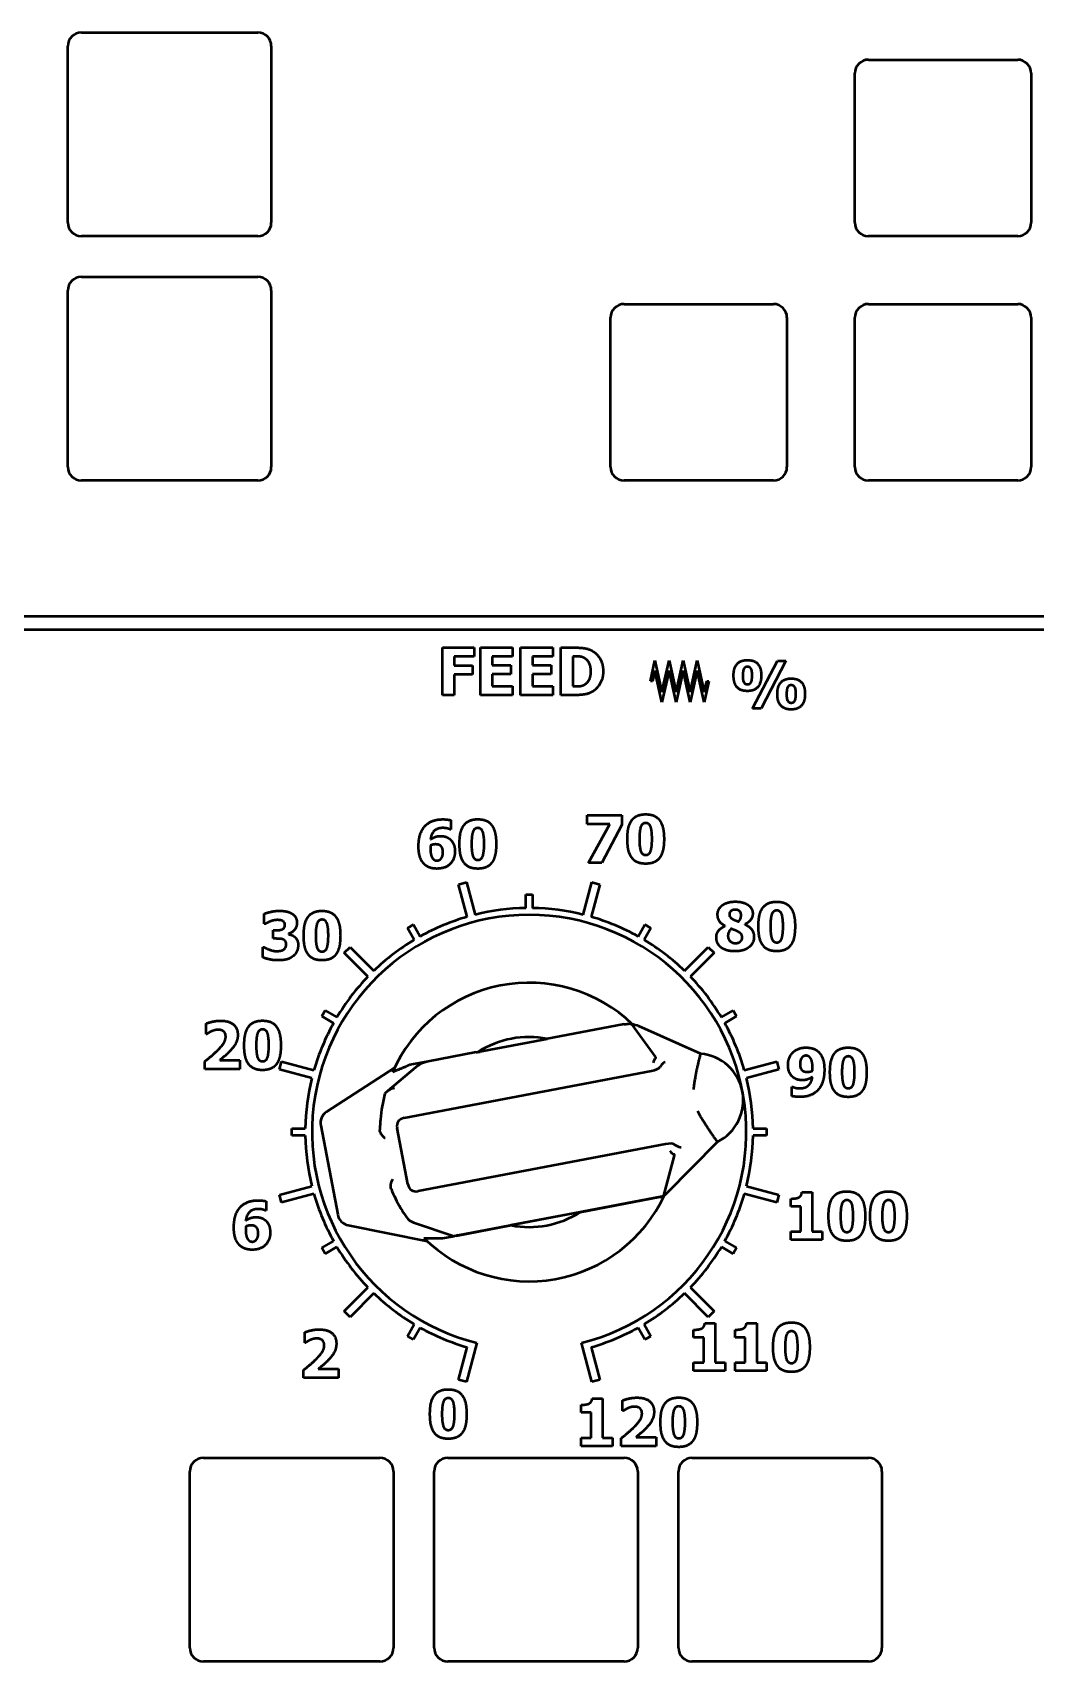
# Model space of a CAD drawing. Header units: millimetres. Extents: x 4735 to 8066, y 756 to 2595.
# Drawn here: x 5283.2 to 5357.1, y 1565.1 to 1685.1 of the extents above; entities that cross this region are included whole.
import ezdxf

# ---------------------------------------------------------------- set-up
doc = ezdxf.new("R2010")
doc.units = ezdxf.units.MM
doc.header["$LTSCALE"] = 1.8
doc.layers.add('외형선(ISO)', color=7, linetype='Continuous', lineweight=50)

msp = doc.modelspace()

# ---------------------------------------------------------------- linework, layer by layer
at = {"layer": '외형선(ISO)'}
for p, q in [((5286.825, 1685.087), (5299.825, 1685.087)), ((5285.825, 1671.087), (5285.825, 1684.087)), ((5300.825, 1684.087), (5300.825, 1671.087)), ((5344.825, 1683.087), (5355.825, 1683.087)), ((5343.825, 1671.087), (5343.825, 1682.087)), ((5356.825, 1682.087), (5356.825, 1671.087)), ((5299.825, 1670.087), (5286.825, 1670.087)), ((5355.825, 1670.087), (5344.825, 1670.087)), ((5286.825, 1667.087), (5299.825, 1667.087)), ((5285.825, 1653.087), (5285.825, 1666.087)), ((5300.825, 1666.087), (5300.825, 1653.087)), ((5326.825, 1665.087), (5337.825, 1665.087)), ((5344.825, 1665.087), (5355.825, 1665.087)), ((5325.825, 1653.087), (5325.825, 1664.087)), ((5338.825, 1664.087), (5338.825, 1653.087)), ((5343.825, 1653.087), (5343.825, 1664.087)), ((5356.825, 1664.087), (5356.825, 1653.087)), ((5299.825, 1652.087), (5286.825, 1652.087)), ((5337.825, 1652.087), (5326.825, 1652.087)), ((5355.825, 1652.087), (5344.825, 1652.087)), ((5037.825, 1642.087), (5421.825, 1642.087)), ((5421.825, 1641.087), (5037.825, 1641.087)), ((5313.436, 1636.277), (5313.436, 1639.777)), ((5313.436, 1639.777), (5315.779, 1639.777)), ((5315.779, 1639.777), (5315.779, 1639.11)), ((5316.233, 1636.277), (5316.233, 1639.777)), ((5316.233, 1639.777), (5318.598, 1639.777)), ((5318.598, 1639.777), (5318.598, 1639.11)), ((5319.194, 1636.277), (5319.194, 1639.777)), ((5319.194, 1639.777), (5321.559, 1639.777)), ((5321.559, 1639.777), (5321.559, 1639.11)), ((5322.155, 1636.277), (5322.155, 1639.777)), ((5322.155, 1639.777), (5323.238, 1639.777)), ((5315.779, 1639.11), (5314.31, 1639.11)), ((5314.31, 1639.11), (5314.31, 1638.45)), ((5314.31, 1638.45), (5315.662, 1638.45)), ((5315.662, 1638.45), (5315.662, 1637.783)), ((5318.598, 1639.11), (5317.106, 1639.11)), ((5317.106, 1639.11), (5317.106, 1638.495)), ((5317.106, 1638.495), (5318.482, 1638.495)), ((5318.482, 1638.495), (5318.482, 1637.828)), ((5321.559, 1639.11), (5320.067, 1639.11)), ((5320.067, 1639.11), (5320.067, 1638.495)), ((5320.067, 1638.495), (5321.443, 1638.495)), ((5321.443, 1638.495), (5321.443, 1637.828)), ((5323.051, 1639.125), (5323.034, 1639.125)), ((5323.034, 1639.125), (5323.034, 1636.932)), ((5328.76, 1637.307), (5329.095, 1638.816)), ((5329.095, 1638.098), (5328.919, 1637.307)), ((5329.095, 1638.816), (5329.614, 1636.483)), ((5329.614, 1635.766), (5329.095, 1638.098)), ((5329.614, 1636.483), (5330.132, 1638.815)), ((5330.132, 1638.098), (5329.614, 1635.766)), ((5330.132, 1638.815), (5330.65, 1636.483)), ((5330.651, 1635.766), (5330.132, 1638.098)), ((5330.65, 1636.483), (5331.169, 1638.815)), ((5331.169, 1638.098), (5330.651, 1635.766)), ((5331.169, 1638.815), (5331.687, 1636.483)), ((5331.687, 1635.766), (5331.169, 1638.098)), ((5331.687, 1636.483), (5332.206, 1638.815)), ((5332.206, 1638.098), (5331.687, 1635.766)), ((5332.206, 1638.815), (5332.724, 1636.483)), ((5332.724, 1635.766), (5332.206, 1638.098)), ((5336.294, 1635.291), (5338.126, 1638.791)), ((5338.747, 1638.791), (5336.915, 1635.291)), ((5338.126, 1638.791), (5338.747, 1638.791)), ((5315.662, 1637.783), (5314.31, 1637.783)), ((5314.31, 1637.783), (5314.31, 1636.277)), ((5318.482, 1637.828), (5317.106, 1637.828)), ((5317.106, 1637.828), (5317.106, 1636.944)), ((5317.106, 1636.944), (5318.598, 1636.944)), ((5318.598, 1636.944), (5318.598, 1636.277)), ((5321.443, 1637.828), (5320.067, 1637.828)), ((5320.067, 1637.828), (5320.067, 1636.944)), ((5320.067, 1636.944), (5321.559, 1636.944)), ((5321.559, 1636.944), (5321.559, 1636.277)), ((5323.034, 1636.932), (5323.051, 1636.932)), ((5328.919, 1637.307), (5328.76, 1637.307)), ((5333.067, 1637.307), (5332.724, 1635.766)), ((5332.724, 1636.483), (5332.907, 1637.307)), ((5332.907, 1637.307), (5333.067, 1637.307)), ((5314.31, 1636.277), (5313.436, 1636.277)), ((5318.598, 1636.277), (5316.233, 1636.277)), ((5321.559, 1636.277), (5319.194, 1636.277)), ((5323.25, 1636.277), (5322.155, 1636.277)), ((5336.915, 1635.291), (5336.294, 1635.291)), ((5324.091, 1626.766), (5324.091, 1627.427)), ((5324.091, 1627.427), (5326.666, 1627.427)), ((5326.666, 1627.427), (5326.666, 1626.732)), ((5314.058, 1626.382), (5313.995, 1626.382)), ((5314.058, 1627.068), (5314.058, 1626.382)), ((5325.759, 1626.766), (5324.091, 1626.766)), ((5324.196, 1623.927), (5325.759, 1626.766)), ((5326.666, 1626.732), (5325.172, 1623.927)), ((5325.172, 1623.927), (5324.196, 1623.927)), ((5314.624, 1622.331), (5315.207, 1622.487)), ((5315.207, 1622.487), (5315.847, 1620.1)), ((5323.804, 1620.1), (5324.443, 1622.487)), ((5324.443, 1622.487), (5325.026, 1622.331)), ((5315.265, 1619.944), (5314.624, 1622.331)), ((5319.575, 1620.585), (5319.575, 1621.587)), ((5319.575, 1621.587), (5320.075, 1621.587)), ((5320.075, 1621.587), (5320.075, 1620.585)), ((5325.026, 1622.331), (5324.387, 1619.944)), ((5300.305, 1619.415), (5300.305, 1620.164)), ((5300.379, 1619.415), (5300.305, 1619.415)), ((5300.969, 1618.334), (5300.969, 1618.95)), ((5300.969, 1618.95), (5301.108, 1618.95)), ((5310.859, 1619.117), (5311.292, 1619.367)), ((5311.36, 1618.25), (5310.859, 1619.117)), ((5311.292, 1619.367), (5311.793, 1618.5)), ((5327.858, 1618.5), (5328.359, 1619.367)), ((5328.792, 1619.117), (5328.291, 1618.25)), ((5328.359, 1619.367), (5328.792, 1619.117)), ((5334.266, 1619.263), (5334.266, 1619.277)), ((5335.713, 1619.39), (5335.713, 1619.379)), ((5300.203, 1616.959), (5300.203, 1617.719)), ((5300.203, 1617.719), (5300.288, 1617.719)), ((5301.119, 1618.334), (5300.969, 1618.334)), ((5302.081, 1618.695), (5302.081, 1618.661)), ((5306.199, 1617.287), (5306.625, 1617.713)), ((5306.625, 1617.713), (5308.372, 1615.965)), ((5331.278, 1615.965), (5333.025, 1617.713)), ((5333.025, 1617.713), (5333.451, 1617.287)), ((5307.946, 1615.538), (5306.199, 1617.287)), ((5333.451, 1617.287), (5331.704, 1615.538)), ((5304.545, 1612.62), (5304.795, 1613.053)), ((5304.795, 1613.053), (5305.662, 1612.552)), ((5333.988, 1612.552), (5334.856, 1613.053)), ((5334.856, 1613.053), (5335.106, 1612.62)), ((5296.017, 1611.31), (5296.017, 1612.073)), ((5305.412, 1612.119), (5304.545, 1612.62)), ((5326.715, 1612.014), (5321.163, 1610.958)), ((5329.149, 1609.615), (5327.388, 1612.027)), ((5332.47, 1609.852), (5327.899, 1611.878)), ((5335.106, 1612.62), (5334.238, 1612.119)), ((5296.085, 1611.31), (5296.017, 1611.31)), ((5316.058, 1609.987), (5321.163, 1610.958)), ((5295.932, 1608.724), (5295.932, 1609.294)), ((5297.021, 1609.385), (5298.505, 1609.385)), ((5298.505, 1609.385), (5298.505, 1608.724)), ((5301.425, 1608.705), (5301.581, 1609.287)), ((5301.581, 1609.287), (5303.968, 1608.647)), ((5312.374, 1609.286), (5311.021, 1609.028)), ((5315.918, 1609.96), (5312.374, 1609.286)), ((5335.682, 1608.649), (5338.07, 1609.287)), ((5338.07, 1609.287), (5338.225, 1608.705)), ((5298.505, 1608.724), (5295.932, 1608.724)), ((5303.812, 1608.065), (5301.425, 1608.705)), ((5309.893, 1608.814), (5304.896, 1605.572)), ((5311.456, 1608.847), (5309.415, 1607.119)), ((5310.621, 1605.135), (5328.839, 1608.601)), ((5338.225, 1608.705), (5335.838, 1608.066)), ((5309.415, 1607.119), (5309.201, 1606.937)), ((5339.189, 1606.732), (5339.189, 1607.418)), ((5339.189, 1607.418), (5339.257, 1607.418)), ((5304.465, 1604.564), (5305.714, 1598.003)), ((5302.325, 1603.837), (5302.325, 1604.337)), ((5302.325, 1604.337), (5303.327, 1604.337)), ((5303.327, 1603.837), (5302.325, 1603.837)), ((5310.887, 1600.238), (5310.098, 1604.384)), ((5329.977, 1599.582), (5333.704, 1603.368)), ((5336.323, 1604.337), (5337.325, 1604.337)), ((5337.325, 1603.837), (5336.323, 1603.837)), ((5337.325, 1604.337), (5337.325, 1603.837)), ((5329.867, 1603.198), (5311.649, 1599.732)), ((5329.759, 1599.415), (5330.527, 1602.369)), ((5301.425, 1599.468), (5303.812, 1600.109)), ((5335.838, 1600.109), (5338.226, 1599.468)), ((5339.924, 1599.653), (5340.69, 1599.653)), ((5340.69, 1599.653), (5340.69, 1596.754)), ((5300.446, 1598.993), (5300.446, 1598.307)), ((5301.581, 1598.886), (5301.425, 1599.468)), ((5303.968, 1599.527), (5301.581, 1598.886)), ((5314.568, 1596.489), (5329.635, 1599.355)), ((5323.592, 1598.187), (5329.451, 1599.302)), ((5338.069, 1598.886), (5335.682, 1599.527)), ((5338.226, 1599.468), (5338.069, 1598.886)), ((5339.099, 1598.606), (5339.099, 1599.176)), ((5339.836, 1598.606), (5339.099, 1598.606)), ((5339.836, 1596.754), (5339.836, 1598.606)), ((5300.446, 1598.307), (5300.384, 1598.307)), ((5306.485, 1597.223), (5312.322, 1596.043)), ((5311.294, 1597.431), (5314.287, 1596.417)), ((5314.445, 1596.447), (5318.488, 1597.216)), ((5323.592, 1598.187), (5318.488, 1597.216)), ((5304.545, 1595.553), (5305.412, 1596.054)), ((5313.45, 1596.257), (5314.287, 1596.417)), ((5314.445, 1596.447), (5314.287, 1596.417)), ((5334.238, 1596.054), (5335.106, 1595.553)), ((5339.099, 1596.144), (5339.099, 1596.754)), ((5339.099, 1596.754), (5339.836, 1596.754)), ((5341.411, 1596.144), (5339.099, 1596.144)), ((5340.69, 1596.754), (5341.411, 1596.754)), ((5341.411, 1596.754), (5341.411, 1596.144)), ((5304.795, 1595.12), (5304.545, 1595.553)), ((5305.662, 1595.621), (5304.795, 1595.12)), ((5334.856, 1595.12), (5333.988, 1595.621)), ((5335.106, 1595.553), (5334.856, 1595.12)), ((5306.199, 1590.887), (5307.946, 1592.635)), ((5331.704, 1592.635), (5333.451, 1590.887)), ((5308.372, 1592.209), (5306.625, 1590.461)), ((5333.025, 1590.461), (5331.278, 1592.209)), ((5306.625, 1590.461), (5306.199, 1590.887)), ((5333.451, 1590.887), (5333.025, 1590.461)), ((5303.282, 1588.566), (5303.282, 1589.329)), ((5310.859, 1589.056), (5311.36, 1589.924)), ((5311.292, 1588.806), (5310.859, 1589.056)), ((5311.793, 1589.674), (5311.292, 1588.806)), ((5328.358, 1588.808), (5327.858, 1589.674)), ((5328.291, 1589.924), (5328.791, 1589.058)), ((5331.948, 1588.95), (5331.948, 1589.52)), ((5332.686, 1588.95), (5331.948, 1588.95)), ((5332.686, 1587.098), (5332.686, 1588.95)), ((5332.774, 1589.997), (5333.539, 1589.997)), ((5333.539, 1589.997), (5333.539, 1587.098)), ((5335.014, 1588.95), (5335.014, 1589.52)), ((5335.752, 1588.95), (5335.014, 1588.95)), ((5335.752, 1587.098), (5335.752, 1588.95)), ((5335.84, 1589.997), (5336.605, 1589.997)), ((5336.605, 1589.997), (5336.605, 1587.098)), ((5303.35, 1588.566), (5303.282, 1588.566)), ((5314.624, 1585.842), (5315.263, 1588.23)), ((5315.975, 1588.557), (5315.207, 1585.686)), ((5324.443, 1585.686), (5323.675, 1588.557)), ((5324.387, 1588.23), (5325.026, 1585.842)), ((5303.197, 1585.979), (5303.197, 1586.549)), ((5304.286, 1586.64), (5305.77, 1586.64)), ((5305.77, 1586.64), (5305.77, 1585.979)), ((5331.948, 1586.488), (5331.948, 1587.098)), ((5331.948, 1587.098), (5332.686, 1587.098)), ((5334.26, 1586.488), (5331.948, 1586.488)), ((5333.539, 1587.098), (5334.26, 1587.098)), ((5334.26, 1587.098), (5334.26, 1586.488)), ((5335.014, 1586.488), (5335.014, 1587.098)), ((5335.014, 1587.098), (5335.752, 1587.098)), ((5337.326, 1586.488), (5335.014, 1586.488)), ((5336.605, 1587.098), (5337.326, 1587.098)), ((5337.326, 1587.098), (5337.326, 1586.488)), ((5305.77, 1585.979), (5303.197, 1585.979)), ((5315.207, 1585.686), (5314.624, 1585.842)), ((5325.026, 1585.842), (5324.443, 1585.686)), ((5324.474, 1584.464), (5325.24, 1584.464)), ((5325.24, 1584.464), (5325.24, 1581.565)), ((5326.695, 1583.542), (5326.695, 1584.305)), ((5323.649, 1583.417), (5323.649, 1583.987)), ((5324.386, 1583.417), (5323.649, 1583.417)), ((5324.386, 1581.565), (5324.386, 1583.417)), ((5326.763, 1583.542), (5326.695, 1583.542)), ((5327.699, 1581.616), (5329.183, 1581.616)), ((5329.183, 1581.616), (5329.183, 1580.955)), ((5323.649, 1580.955), (5323.649, 1581.565)), ((5323.649, 1581.565), (5324.386, 1581.565)), ((5325.961, 1580.955), (5323.649, 1580.955)), ((5325.24, 1581.565), (5325.961, 1581.565)), ((5325.961, 1581.565), (5325.961, 1580.955)), ((5326.61, 1580.955), (5326.61, 1581.525)), ((5329.183, 1580.955), (5326.61, 1580.955)), ((5295.825, 1580.087), (5308.825, 1580.087)), ((5313.825, 1580.087), (5326.825, 1580.087)), ((5331.825, 1580.087), (5344.825, 1580.087)), ((5294.825, 1566.087), (5294.825, 1579.087)), ((5309.825, 1579.087), (5309.825, 1566.087)), ((5312.825, 1566.087), (5312.825, 1579.087)), ((5327.825, 1579.087), (5327.825, 1566.087)), ((5330.825, 1566.087), (5330.825, 1579.087)), ((5345.825, 1579.087), (5345.825, 1566.087)), ((5308.825, 1565.087), (5295.825, 1565.087)), ((5326.825, 1565.087), (5313.825, 1565.087)), ((5344.825, 1565.087), (5331.825, 1565.087))]:
    msp.add_line(p, q, dxfattribs=at)
for centre, radius, start, end in [((5286.825, 1684.087), 1, 90, 180), ((5299.825, 1684.087), 1, 0, 90), ((5344.825, 1682.087), 1, 90, 180), ((5355.825, 1682.087), 1, 0, 90), ((5286.825, 1671.087), 1, 180, 270), ((5299.825, 1671.087), 1, 270, 0), ((5344.825, 1671.087), 1, 180, 270), ((5355.825, 1671.087), 1, 270, 0), ((5286.825, 1666.087), 1, 90, 180), ((5299.825, 1666.087), 1, 0, 90), ((5326.825, 1664.087), 1, 90, 180), ((5337.825, 1664.087), 1, 0, 90), ((5344.825, 1664.087), 1, 90, 180), ((5355.825, 1664.087), 1, 0, 90), ((5286.825, 1653.087), 1, 180, 270), ((5299.825, 1653.087), 1, 270, 0), ((5326.825, 1653.087), 1, 180, 270), ((5337.825, 1653.087), 1, 270, 0), ((5344.825, 1653.087), 1, 180, 270), ((5355.825, 1653.087), 1, 270, 0), ((5319.825, 1604.087), 16, 283.92377, 256.07623), ((5319.825, 1604.087), 16.5, 90.86815, 103.95034), ((5319.825, 1604.087), 16.5, 76.04416, 89.13185), ((5319.825, 1604.087), 16.5, 106.04416, 119.13185), ((5319.825, 1604.087), 16.5, 60.86815, 73.95034), ((5319.825, 1604.087), 16.5, 120.86815, 133.95584), ((5319.825, 1604.087), 16.5, 46.04416, 59.13185), ((5319.825, 1604.087), 16.5, 136.04966, 149.13185), ((5319.825, 1604.087), 16.5, 30.86815, 43.95034), ((5319.825, 1604.087), 11, 46.12914, 156.33787), ((5319.825, 1604.087), 16.5, 150.86815, 163.95584), ((5327.088, 1610.049), 2, 98.22741, 100.77217), ((5327.088, 1610.049), 2, 81.39227, 88.29814), ((5327.088, 1610.049), 2, 66.09822, 81.39227), ((5319.825, 1604.087), 16.5, 16.04966, 29.13185), ((5319.825, 1604.087), 7, 78.98538, 122.55895), ((5332.176, 1606.437), 3.428, 296.47879, 85.06554), ((5319.825, 1604.087), 16.5, 166.04966, 179.13185), ((5312.748, 1607.321), 2, 110.4137, 130.26932), ((5319.825, 1604.087), 16.5, 0.86815, 13.95584), ((5319.825, 1604.087), 11, 164.98242, 175.18555), ((5319.825, 1604.087), 11, 175.18555, 178.94795), ((5319.825, 1604.087), 16.5, 180.86815, 193.95034), ((5319.825, 1604.087), 11, 178.94795, 179.20734), ((5319.825, 1604.087), 16.5, 346.04966, 359.13185), ((5319.825, 1604.087), 11, 202.33699, 202.59638), ((5319.825, 1604.087), 11, 202.59638, 206.35878), ((5319.825, 1604.087), 16.5, 196.04416, 209.13185), ((5319.825, 1604.087), 11, 206.35878, 214.80954), ((5319.825, 1604.087), 11, 225.20646, 334.98541), ((5329.264, 1600.284), 1, 280.77217, 291.75548), ((5329.264, 1600.284), 1, 291.75548, 299.62958), ((5329.264, 1600.284), 1, 299.62958, 315.44611), ((5319.825, 1604.087), 16.5, 330.86815, 343.95584), ((5311.615, 1598.378), 1, 214.80954, 251.27501), ((5319.825, 1604.087), 7, 258.98538, 302.55895), ((5319.825, 1604.087), 16.5, 210.86815, 223.95034), ((5319.825, 1604.087), 16.5, 316.04966, 329.13185), ((5319.825, 1604.087), 16.5, 226.04416, 239.13185), ((5319.825, 1604.087), 16.5, 300.86815, 313.95584), ((5319.825, 1604.087), 16.5, 240.86815, 253.95034), ((5319.825, 1604.087), 16.5, 286.04966, 299.13185), ((5319.825, 1604.087), 17.5, 299.18146, 300.81854), ((5295.825, 1579.087), 1, 90, 180), ((5308.825, 1579.087), 1, 0, 90), ((5313.825, 1579.087), 1, 90, 180), ((5326.825, 1579.087), 1, 0, 90), ((5331.825, 1579.087), 1, 90, 180), ((5344.825, 1579.087), 1, 0, 90), ((5295.825, 1566.087), 1, 180, 270), ((5308.825, 1566.087), 1, 270, 0), ((5313.825, 1566.087), 1, 180, 270), ((5326.825, 1566.087), 1, 270, 0), ((5331.825, 1566.087), 1, 180, 270), ((5344.825, 1566.087), 1, 270, 0)]:
    msp.add_arc(centre, radius, start, end, dxfattribs=at)
for centre, major_axis, ratio, start_param, end_param in [((5329.076, 1608.532), (0.163, 1.045), 0.2556828, 0.3488771, 0.9487245), ((5327.215, 1609.542), (1.947, 0.037), 0.1623284, 6.1219454, 6.3964972), ((5329.438, 1608.336), (-0.442, -0.898), 0.2556828, 3.2966216, 4.1710208), ((5326.981, 1609.425), (2.533, -0.42), 0.3082145, 5.5855379, 6.1371226), ((5310.088, 1606.395), (-0.876, 0.474), 0.9311657, 5.3602404, 5.9347798), ((5305.468, 1604.732), (-0.942, 0.402), 0.9762461, 5.7026018, 6.8637688), ((5311.8, 1603.803), (-1.628, 1.063), 0.5143599, 5.7925469, 6.7430247), ((5328.441, 1601.75), (2.202, 1.321), 0.3082145, 0.1460627, 0.6976474), ((5330.062, 1603.349), (-0.535, 0.912), 0.2556828, 2.1928682, 2.7927155), ((5328.702, 1601.727), (1.825, 0.68), 0.1623284, 6.1698734, 6.4444252), ((5330.326, 1603.664), (0.741, -0.673), 0.2556828, 5.2537572, 6.1281564), ((5312.256, 1601.404), (-1.124, -1.586), 0.5143599, 5.8233459, 6.7738238), ((5306.708, 1598.215), (-0.728, -0.72), 0.9762461, 5.7026018, 6.8637688), ((5318.705, 1595.975), (-4.275, 0.448), 0.0758696, 6.0363443, 6.2058465)]:
    msp.add_ellipse(centre, major_axis=major_axis, ratio=ratio, start_param=start_param, end_param=end_param, dxfattribs=at)
for points, degree in [([(5323.238, 1639.777), (5323.607, 1639.777), (5324.251, 1639.683), (5324.534, 1639.502)], 2), ([(5324.534, 1639.502), (5324.878, 1639.281), (5325.278, 1638.532), (5325.278, 1638.024)], 2), ([(5323.893, 1639.008), (5323.715, 1639.105), (5323.323, 1639.125), (5323.051, 1639.125)], 2), ([(5324.376, 1638.03), (5324.376, 1638.376), (5324.137, 1638.869), (5323.893, 1639.008)], 2), ([(5323.936, 1637.068), (5324.152, 1637.204), (5324.376, 1637.684), (5324.376, 1638.03)], 2), ([(5325.278, 1638.024), (5325.278, 1637.533), (5324.849, 1636.762), (5324.523, 1636.555)], 2), ([(5334.89, 1637.716), (5334.89, 1638.292), (5335.417, 1638.859), (5335.914, 1638.859)], 2), ([(5335.633, 1638.193), (5335.599, 1638.119), (5335.571, 1637.858), (5335.571, 1637.719)], 2), ([(5335.914, 1638.36), (5335.8, 1638.36), (5335.673, 1638.278), (5335.633, 1638.193)], 2), ([(5335.914, 1638.859), (5336.422, 1638.859), (5336.926, 1638.292), (5336.926, 1637.725)], 2), ([(5336.195, 1638.196), (5336.155, 1638.278), (5336.019, 1638.36), (5335.914, 1638.36)], 2), ([(5336.257, 1637.719), (5336.257, 1637.869), (5336.231, 1638.113), (5336.195, 1638.196)], 2), ([(5323.051, 1636.932), (5323.346, 1636.932), (5323.752, 1636.952), (5323.936, 1637.068)], 2), ([(5335.914, 1636.576), (5335.406, 1636.576), (5334.89, 1637.141), (5334.89, 1637.716)], 2), ([(5335.571, 1637.719), (5335.571, 1637.543), (5335.59, 1637.339), (5335.633, 1637.246)], 2), ([(5335.633, 1637.246), (5335.667, 1637.163), (5335.806, 1637.075), (5335.914, 1637.075)], 2), ([(5336.926, 1637.725), (5336.926, 1637.143), (5336.407, 1636.576), (5335.914, 1636.576)], 2), ([(5335.914, 1637.075), (5336.019, 1637.075), (5336.155, 1637.16), (5336.195, 1637.246)], 2), ([(5336.195, 1637.246), (5336.226, 1637.319), (5336.257, 1637.555), (5336.257, 1637.719)], 2), ([(5338.115, 1636.358), (5338.115, 1636.934), (5338.642, 1637.501), (5339.139, 1637.501)], 2), ([(5338.858, 1636.834), (5338.824, 1636.76), (5338.795, 1636.5), (5338.795, 1636.361)], 2), ([(5339.139, 1637.002), (5339.025, 1637.002), (5338.898, 1636.919), (5338.858, 1636.834)], 2), ([(5339.139, 1637.501), (5339.646, 1637.501), (5340.151, 1636.934), (5340.151, 1636.366)], 2), ([(5339.419, 1636.837), (5339.38, 1636.919), (5339.244, 1637.002), (5339.139, 1637.002)], 2), ([(5339.482, 1636.361), (5339.482, 1636.511), (5339.456, 1636.755), (5339.419, 1636.837)], 2), ([(5324.523, 1636.555), (5324.251, 1636.379), (5323.61, 1636.277), (5323.25, 1636.277)], 2), ([(5339.139, 1635.218), (5338.631, 1635.218), (5338.115, 1635.782), (5338.115, 1636.358)], 2), ([(5338.795, 1636.361), (5338.795, 1636.185), (5338.815, 1635.981), (5338.858, 1635.887)], 2), ([(5338.858, 1635.887), (5338.892, 1635.805), (5339.031, 1635.717), (5339.139, 1635.717)], 2), ([(5340.151, 1636.366), (5340.151, 1635.785), (5339.632, 1635.218), (5339.139, 1635.218)], 2), ([(5339.139, 1635.717), (5339.244, 1635.717), (5339.38, 1635.802), (5339.419, 1635.887)], 2), ([(5339.419, 1635.887), (5339.451, 1635.961), (5339.482, 1636.196), (5339.482, 1636.361)], 2), ([(5327.375, 1627.038), (5327.54, 1627.271), (5328.059, 1627.498), (5328.416, 1627.498)], 2), ([(5328.416, 1627.498), (5328.794, 1627.498), (5329.298, 1627.259), (5329.46, 1627.024)], 2), ([(5311.675, 1625.122), (5311.675, 1625.582), (5311.874, 1626.296), (5312.098, 1626.572)], 2), ([(5312.098, 1626.572), (5312.31, 1626.833), (5313.002, 1627.128), (5313.476, 1627.128)], 2), ([(5313.468, 1626.489), (5313.056, 1626.489), (5312.608, 1626.055), (5312.554, 1625.653)], 2), ([(5313.995, 1626.382), (5313.933, 1626.413), (5313.649, 1626.489), (5313.468, 1626.489)], 2), ([(5313.476, 1627.128), (5313.649, 1627.128), (5313.995, 1627.082), (5314.058, 1627.068)], 2), ([(5314.696, 1625.312), (5314.696, 1625.777), (5314.84, 1626.435), (5315.005, 1626.674)], 2), ([(5315.005, 1626.674), (5315.169, 1626.906), (5315.688, 1627.133), (5316.046, 1627.133)], 2), ([(5316.046, 1626.487), (5315.793, 1626.487), (5315.578, 1625.962), (5315.578, 1625.309)], 2), ([(5316.046, 1627.133), (5316.423, 1627.133), (5316.928, 1626.895), (5317.09, 1626.66)], 2), ([(5316.511, 1625.312), (5316.511, 1625.962), (5316.298, 1626.487), (5316.046, 1626.487)], 2), ([(5317.09, 1626.66), (5317.248, 1626.43), (5317.393, 1625.752), (5317.393, 1625.312)], 2), ([(5327.066, 1625.677), (5327.066, 1626.142), (5327.211, 1626.8), (5327.375, 1627.038)], 2), ([(5328.416, 1626.851), (5328.164, 1626.851), (5327.948, 1626.326), (5327.948, 1625.674)], 2), ([(5328.881, 1625.677), (5328.881, 1626.326), (5328.669, 1626.851), (5328.416, 1626.851)], 2), ([(5329.46, 1627.024), (5329.619, 1626.794), (5329.764, 1626.116), (5329.764, 1625.677)], 2), ([(5312.086, 1623.837), (5311.888, 1624.039), (5311.675, 1624.677), (5311.675, 1625.122)], 2), ([(5312.551, 1625.202), (5312.551, 1625.179), (5312.546, 1625.071), (5312.546, 1624.989)], 2), ([(5312.546, 1624.989), (5312.546, 1624.685), (5312.651, 1624.32), (5312.733, 1624.226)], 2), ([(5312.923, 1625.284), (5312.829, 1625.284), (5312.637, 1625.236), (5312.551, 1625.202)], 2), ([(5312.554, 1625.653), (5312.727, 1625.763), (5313.082, 1625.894), (5313.306, 1625.894)], 2), ([(5313.309, 1625.168), (5313.229, 1625.236), (5313.034, 1625.284), (5312.923, 1625.284)], 2), ([(5313.306, 1625.894), (5313.496, 1625.894), (5313.828, 1625.792), (5313.955, 1625.695)], 2), ([(5313.47, 1624.711), (5313.47, 1624.881), (5313.385, 1625.102), (5313.309, 1625.168)], 2), ([(5313.955, 1625.695), (5314.137, 1625.556), (5314.353, 1625.105), (5314.353, 1624.754)], 2), ([(5315.002, 1623.954), (5314.84, 1624.183), (5314.696, 1624.858), (5314.696, 1625.312)], 2), ([(5315.578, 1625.309), (5315.578, 1624.668), (5315.793, 1624.135), (5316.046, 1624.135)], 2), ([(5316.046, 1624.135), (5316.295, 1624.135), (5316.511, 1624.668), (5316.511, 1625.312)], 2), ([(5317.393, 1625.312), (5317.393, 1624.858), (5317.248, 1624.178), (5317.087, 1623.948)], 2), ([(5327.373, 1624.318), (5327.211, 1624.548), (5327.066, 1625.223), (5327.066, 1625.677)], 2), ([(5327.948, 1625.674), (5327.948, 1625.033), (5328.164, 1624.5), (5328.416, 1624.5)], 2), ([(5328.416, 1624.5), (5328.666, 1624.5), (5328.881, 1625.033), (5328.881, 1625.677)], 2), ([(5329.764, 1625.677), (5329.764, 1625.223), (5329.619, 1624.542), (5329.457, 1624.312)], 2), ([(5313.039, 1623.489), (5312.733, 1623.489), (5312.254, 1623.664), (5312.086, 1623.837)], 2), ([(5312.733, 1624.226), (5312.793, 1624.149), (5312.951, 1624.084), (5313.036, 1624.084)], 2), ([(5313.036, 1624.084), (5313.107, 1624.084), (5313.272, 1624.155), (5313.329, 1624.226)], 2), ([(5314.353, 1624.754), (5314.353, 1624.2), (5313.652, 1623.489), (5313.039, 1623.489)], 2), ([(5313.329, 1624.226), (5313.397, 1624.311), (5313.47, 1624.51), (5313.47, 1624.711)], 2), ([(5316.046, 1623.489), (5315.674, 1623.489), (5315.164, 1623.721), (5315.002, 1623.954)], 2), ([(5317.087, 1623.948), (5316.928, 1623.721), (5316.415, 1623.489), (5316.046, 1623.489)], 2), ([(5328.416, 1623.853), (5328.045, 1623.853), (5327.534, 1624.085), (5327.373, 1624.318)], 2), ([(5329.457, 1624.312), (5329.298, 1624.085), (5328.785, 1623.853), (5328.416, 1623.853)], 2), ([(5300.305, 1620.164), (5300.487, 1620.24), (5301.1, 1620.385), (5301.42, 1620.385)], 2), ([(5301.42, 1620.385), (5301.732, 1620.385), (5302.191, 1620.277), (5302.353, 1620.172)], 2), ([(5302.353, 1620.172), (5302.532, 1620.062), (5302.711, 1619.721), (5302.711, 1619.509)], 2), ([(5303.522, 1619.923), (5303.686, 1620.155), (5304.205, 1620.382), (5304.563, 1620.382)], 2), ([(5304.563, 1620.382), (5304.94, 1620.382), (5305.445, 1620.144), (5305.606, 1619.909)], 2), ([(5333.713, 1620.119), (5333.713, 1620.312), (5333.883, 1620.65), (5334.051, 1620.783)], 2), ([(5334.266, 1619.277), (5333.957, 1619.427), (5333.713, 1619.855), (5333.713, 1620.119)], 2), ([(5334.051, 1620.783), (5334.212, 1620.91), (5334.703, 1621.064), (5335.009, 1621.064)], 2), ([(5335.009, 1620.468), (5334.817, 1620.468), (5334.581, 1620.275), (5334.581, 1620.133)], 2), ([(5334.581, 1620.133), (5334.581, 1619.994), (5334.723, 1619.821), (5334.873, 1619.75)], 2), ([(5335.009, 1621.064), (5335.333, 1621.064), (5335.815, 1620.925), (5335.971, 1620.811)], 2), ([(5335.446, 1620.077), (5335.446, 1620.255), (5335.211, 1620.468), (5335.009, 1620.468)], 2), ([(5335.27, 1619.589), (5335.361, 1619.708), (5335.446, 1619.932), (5335.446, 1620.077)], 2), ([(5336.3, 1620.179), (5336.3, 1619.929), (5336.011, 1619.529), (5335.713, 1619.39)], 2), ([(5335.971, 1620.811), (5336.13, 1620.698), (5336.3, 1620.369), (5336.3, 1620.179)], 2), ([(5336.723, 1619.234), (5336.723, 1619.699), (5336.867, 1620.357), (5337.032, 1620.596)], 2), ([(5337.032, 1620.596), (5337.196, 1620.828), (5337.715, 1621.055), (5338.073, 1621.055)], 2), ([(5338.073, 1620.408), (5337.82, 1620.408), (5337.605, 1619.884), (5337.605, 1619.231)], 2), ([(5338.073, 1621.055), (5338.45, 1621.055), (5338.955, 1620.817), (5339.116, 1620.581)], 2), ([(5338.538, 1619.234), (5338.538, 1619.884), (5338.325, 1620.408), (5338.073, 1620.408)], 2), ([(5339.116, 1620.581), (5339.275, 1620.352), (5339.42, 1619.674), (5339.42, 1619.234)], 2), ([(5300.745, 1619.602), (5300.646, 1619.565), (5300.43, 1619.446), (5300.379, 1619.415)], 2), ([(5301.267, 1619.71), (5301.139, 1619.71), (5300.87, 1619.651), (5300.745, 1619.602)], 2), ([(5301.108, 1618.95), (5301.267, 1618.95), (5301.536, 1618.978), (5301.63, 1619.021)], 2), ([(5301.658, 1619.639), (5301.573, 1619.682), (5301.346, 1619.71), (5301.267, 1619.71)], 2), ([(5301.63, 1619.021), (5301.724, 1619.066), (5301.828, 1619.225), (5301.828, 1619.361)], 2), ([(5301.828, 1619.361), (5301.828, 1619.469), (5301.729, 1619.602), (5301.658, 1619.639)], 2), ([(5302.711, 1619.509), (5302.711, 1619.208), (5302.365, 1618.76), (5302.081, 1618.695)], 2), ([(5303.213, 1618.561), (5303.213, 1619.027), (5303.357, 1619.685), (5303.522, 1619.923)], 2), ([(5304.563, 1619.736), (5304.31, 1619.736), (5304.095, 1619.211), (5304.095, 1618.559)], 2), ([(5305.028, 1618.561), (5305.028, 1619.211), (5304.815, 1619.736), (5304.563, 1619.736)], 2), ([(5305.606, 1619.909), (5305.765, 1619.679), (5305.91, 1619.001), (5305.91, 1618.561)], 2), ([(5333.62, 1618.429), (5333.62, 1618.729), (5333.951, 1619.129), (5334.266, 1619.263)], 2), ([(5334.712, 1619.064), (5334.621, 1618.973), (5334.476, 1618.701), (5334.476, 1618.539)], 2), ([(5335.137, 1618.891), (5335.069, 1618.922), (5334.811, 1619.022), (5334.712, 1619.064)], 2), ([(5334.873, 1619.75), (5334.939, 1619.716), (5335.12, 1619.646), (5335.27, 1619.589)], 2), ([(5335.523, 1618.42), (5335.523, 1618.593), (5335.375, 1618.775), (5335.137, 1618.891)], 2), ([(5335.713, 1619.379), (5336.062, 1619.237), (5336.391, 1618.778), (5336.391, 1618.457)], 2), ([(5337.029, 1617.876), (5336.867, 1618.105), (5336.723, 1618.78), (5336.723, 1619.234)], 2), ([(5337.605, 1619.231), (5337.605, 1618.59), (5337.82, 1618.057), (5338.073, 1618.057)], 2), ([(5338.073, 1618.057), (5338.322, 1618.057), (5338.538, 1618.59), (5338.538, 1619.234)], 2), ([(5339.42, 1619.234), (5339.42, 1618.78), (5339.275, 1618.1), (5339.114, 1617.87)], 2), ([(5300.288, 1617.719), (5300.481, 1617.597), (5301, 1617.415), (5301.216, 1617.415)], 2), ([(5301.67, 1618.286), (5301.556, 1618.326), (5301.241, 1618.334), (5301.119, 1618.334)], 2), ([(5301.919, 1617.923), (5301.919, 1618.079), (5301.783, 1618.247), (5301.67, 1618.286)], 2), ([(5301.743, 1617.535), (5301.823, 1617.594), (5301.919, 1617.767), (5301.919, 1617.923)], 2), ([(5302.081, 1618.661), (5302.206, 1618.644), (5302.444, 1618.553), (5302.557, 1618.451)], 2), ([(5302.801, 1617.872), (5302.801, 1617.614), (5302.611, 1617.191), (5302.427, 1617.044)], 2), ([(5302.557, 1618.451), (5302.662, 1618.36), (5302.801, 1618.071), (5302.801, 1617.872)], 2), ([(5303.519, 1617.203), (5303.357, 1617.433), (5303.213, 1618.108), (5303.213, 1618.561)], 2), ([(5304.095, 1618.559), (5304.095, 1617.918), (5304.31, 1617.384), (5304.563, 1617.384)], 2), ([(5304.563, 1617.384), (5304.812, 1617.384), (5305.028, 1617.918), (5305.028, 1618.561)], 2), ([(5305.91, 1618.561), (5305.91, 1618.108), (5305.765, 1617.427), (5305.604, 1617.197)], 2), ([(5333.946, 1617.703), (5333.778, 1617.842), (5333.62, 1618.219), (5333.62, 1618.429)], 2), ([(5335.001, 1617.402), (5334.646, 1617.402), (5334.116, 1617.564), (5333.946, 1617.703)], 2), ([(5334.476, 1618.539), (5334.476, 1618.295), (5334.788, 1618.003), (5335.041, 1618.003)], 2), ([(5336.025, 1617.703), (5335.846, 1617.561), (5335.333, 1617.402), (5335.001, 1617.402)], 2), ([(5335.041, 1618.003), (5335.112, 1618.003), (5335.287, 1618.049), (5335.355, 1618.094)], 2), ([(5335.355, 1618.094), (5335.432, 1618.148), (5335.523, 1618.295), (5335.523, 1618.42)], 2), ([(5336.391, 1618.457), (5336.391, 1618.233), (5336.204, 1617.844), (5336.025, 1617.703)], 2), ([(5338.073, 1617.41), (5337.701, 1617.41), (5337.191, 1617.643), (5337.029, 1617.876)], 2), ([(5339.114, 1617.87), (5338.955, 1617.643), (5338.441, 1617.41), (5338.073, 1617.41)], 2), ([(5301.38, 1616.738), (5300.972, 1616.738), (5300.388, 1616.874), (5300.203, 1616.959)], 2), ([(5301.216, 1617.415), (5301.343, 1617.415), (5301.641, 1617.461), (5301.743, 1617.535)], 2), ([(5302.427, 1617.044), (5302.243, 1616.896), (5301.741, 1616.738), (5301.38, 1616.738)], 2), ([(5304.563, 1616.738), (5304.191, 1616.738), (5303.681, 1616.97), (5303.519, 1617.203)], 2), ([(5305.604, 1617.197), (5305.445, 1616.97), (5304.931, 1616.738), (5304.563, 1616.738)], 2), ([(5296.017, 1612.073), (5296.165, 1612.144), (5296.794, 1612.292), (5297.087, 1612.292)], 2), ([(5296.911, 1611.622), (5296.777, 1611.622), (5296.539, 1611.557), (5296.417, 1611.506)], 2), ([(5297.464, 1611.118), (5297.464, 1611.362), (5297.172, 1611.622), (5296.911, 1611.622)], 2), ([(5297.087, 1612.292), (5297.711, 1612.292), (5298.352, 1611.736), (5298.352, 1611.234)], 2), ([(5298.828, 1610.474), (5298.828, 1610.939), (5298.973, 1611.597), (5299.137, 1611.835)], 2), ([(5299.137, 1611.835), (5299.302, 1612.068), (5299.821, 1612.295), (5300.178, 1612.295)], 2), ([(5300.178, 1611.648), (5299.926, 1611.648), (5299.71, 1611.123), (5299.71, 1610.471)], 2), ([(5300.178, 1612.295), (5300.555, 1612.295), (5301.06, 1612.056), (5301.222, 1611.821)], 2), ([(5300.643, 1610.474), (5300.643, 1611.123), (5300.431, 1611.648), (5300.178, 1611.648)], 2), ([(5301.222, 1611.821), (5301.381, 1611.591), (5301.525, 1610.913), (5301.525, 1610.474)], 2), ([(5296.417, 1611.506), (5296.298, 1611.452), (5296.128, 1611.339), (5296.085, 1611.31)], 2), ([(5296.976, 1610.221), (5297.234, 1610.491), (5297.464, 1610.902), (5297.464, 1611.118)], 2), ([(5298.352, 1611.234), (5298.352, 1610.925), (5298.059, 1610.329), (5297.722, 1609.989)], 2), ([(5299.134, 1609.115), (5298.973, 1609.345), (5298.828, 1610.02), (5298.828, 1610.474)], 2), ([(5299.71, 1610.471), (5299.71, 1609.83), (5299.926, 1609.297), (5300.178, 1609.297)], 2), ([(5300.178, 1609.297), (5300.428, 1609.297), (5300.643, 1609.83), (5300.643, 1610.474)], 2), ([(5301.525, 1610.474), (5301.525, 1610.02), (5301.381, 1609.339), (5301.219, 1609.11)], 2), ([(5295.932, 1609.294), (5296.258, 1609.555), (5296.78, 1610.014), (5296.976, 1610.221)], 2), ([(5297.722, 1609.989), (5297.509, 1609.779), (5297.109, 1609.453), (5297.021, 1609.385)], 2), ([(5315.918, 1609.96), (5316.022, 1609.98), (5316.124, 1609.994), (5316.217, 1609.998)], 3), ([(5316.217, 1609.998), (5316.171, 1609.996), (5316.125, 1609.992), (5316.077, 1609.988)], 3), ([(5332.101, 1608.238), (5332.231, 1608.922), (5332.47, 1609.852)], 2), ([(5338.903, 1609.041), (5338.903, 1609.316), (5339.09, 1609.778), (5339.26, 1609.948)], 2), ([(5339.26, 1609.948), (5339.43, 1610.118), (5339.924, 1610.311), (5340.227, 1610.311)], 2), ([(5339.93, 1609.574), (5339.87, 1609.506), (5339.785, 1609.242), (5339.785, 1609.086)], 2), ([(5340.225, 1609.716), (5340.145, 1609.716), (5339.998, 1609.653), (5339.93, 1609.574)], 2), ([(5340.525, 1609.574), (5340.466, 1609.65), (5340.312, 1609.716), (5340.225, 1609.716)], 2), ([(5340.227, 1610.311), (5340.534, 1610.311), (5341.007, 1610.141), (5341.178, 1609.962)], 2), ([(5340.71, 1608.816), (5340.71, 1609.103), (5340.613, 1609.472), (5340.525, 1609.574)], 2), ([(5341.178, 1609.962), (5341.376, 1609.764), (5341.58, 1609.134), (5341.58, 1608.686)], 2), ([(5341.994, 1608.49), (5341.994, 1608.955), (5342.139, 1609.614), (5342.304, 1609.852)], 2), ([(5342.304, 1609.852), (5342.468, 1610.084), (5342.987, 1610.311), (5343.344, 1610.311)], 2), ([(5343.344, 1609.665), (5343.092, 1609.665), (5342.876, 1609.14), (5342.876, 1608.487)], 2), ([(5343.344, 1610.311), (5343.722, 1610.311), (5344.227, 1610.073), (5344.388, 1609.838)], 2), ([(5343.81, 1608.49), (5343.81, 1609.14), (5343.597, 1609.665), (5343.344, 1609.665)], 2), ([(5344.388, 1609.838), (5344.547, 1609.608), (5344.692, 1608.93), (5344.692, 1608.49)], 2), ([(5300.178, 1608.65), (5299.807, 1608.65), (5299.296, 1608.883), (5299.134, 1609.115)], 2), ([(5301.219, 1609.11), (5301.06, 1608.883), (5300.547, 1608.65), (5300.178, 1608.65)], 2), ([(5339.297, 1608.105), (5339.116, 1608.244), (5338.903, 1608.689), (5338.903, 1609.041)], 2), ([(5339.944, 1607.906), (5339.765, 1607.906), (5339.433, 1608.002), (5339.297, 1608.105)], 2), ([(5339.785, 1609.086), (5339.785, 1608.916), (5339.873, 1608.697), (5339.947, 1608.632)], 2), ([(5340.695, 1608.147), (5340.508, 1608.031), (5340.185, 1607.906), (5339.944, 1607.906)], 2), ([(5339.947, 1608.632), (5340.023, 1608.567), (5340.213, 1608.516), (5340.332, 1608.516)], 2), ([(5340.332, 1608.516), (5340.432, 1608.516), (5340.639, 1608.57), (5340.704, 1608.598)], 2), ([(5340.386, 1607.5), (5340.508, 1607.605), (5340.667, 1607.915), (5340.695, 1608.147)], 2), ([(5340.704, 1608.598), (5340.704, 1608.624), (5340.71, 1608.72), (5340.71, 1608.816)], 2), ([(5341.58, 1608.686), (5341.58, 1608.241), (5341.373, 1607.498), (5341.155, 1607.231)], 2), ([(5342.301, 1607.132), (5342.139, 1607.361), (5341.994, 1608.037), (5341.994, 1608.49)], 2), ([(5342.876, 1608.487), (5342.876, 1607.846), (5343.092, 1607.313), (5343.344, 1607.313)], 2), ([(5343.344, 1607.313), (5343.594, 1607.313), (5343.81, 1607.846), (5343.81, 1608.49)], 2), ([(5344.692, 1608.49), (5344.692, 1608.037), (5344.547, 1607.356), (5344.385, 1607.126)], 2), ([(5339.257, 1607.418), (5339.323, 1607.384), (5339.566, 1607.31), (5339.779, 1607.31)], 2), ([(5341.155, 1607.231), (5340.928, 1606.962), (5340.259, 1606.672), (5339.771, 1606.672)], 2), ([(5339.779, 1607.31), (5339.952, 1607.31), (5340.273, 1607.401), (5340.386, 1607.5)], 2), ([(5343.344, 1606.667), (5342.973, 1606.667), (5342.462, 1606.899), (5342.301, 1607.132)], 2), ([(5344.385, 1607.126), (5344.227, 1606.899), (5343.713, 1606.667), (5343.344, 1606.667)], 2), ([(5339.771, 1606.672), (5339.606, 1606.672), (5339.249, 1606.715), (5339.189, 1606.732)], 2), ([(5333.704, 1603.368), (5333.14, 1604.145), (5332.768, 1604.734)], 2), ([(5339.678, 1599.264), (5339.788, 1599.321), (5339.913, 1599.511), (5339.924, 1599.653)], 2), ([(5342.199, 1599.256), (5342.364, 1599.488), (5342.883, 1599.715), (5343.24, 1599.715)], 2), ([(5343.24, 1599.715), (5343.617, 1599.715), (5344.122, 1599.477), (5344.284, 1599.242)], 2), ([(5345.265, 1599.256), (5345.43, 1599.488), (5345.949, 1599.715), (5346.306, 1599.715)], 2), ([(5346.306, 1599.715), (5346.683, 1599.715), (5347.188, 1599.477), (5347.35, 1599.242)], 2), ([(5298.064, 1597.047), (5298.064, 1597.507), (5298.262, 1598.222), (5298.486, 1598.497)], 2), ([(5298.486, 1598.497), (5298.699, 1598.758), (5299.391, 1599.053), (5299.865, 1599.053)], 2), ([(5299.856, 1598.414), (5299.445, 1598.414), (5298.997, 1597.98), (5298.943, 1597.578)], 2), ([(5300.384, 1598.307), (5300.321, 1598.338), (5300.038, 1598.414), (5299.856, 1598.414)], 2), ([(5299.865, 1599.053), (5300.038, 1599.053), (5300.384, 1599.007), (5300.446, 1598.993)], 2), ([(5339.099, 1599.176), (5339.261, 1599.176), (5339.581, 1599.219), (5339.678, 1599.264)], 2), ([(5341.89, 1597.894), (5341.89, 1598.36), (5342.035, 1599.018), (5342.199, 1599.256)], 2), ([(5343.24, 1599.069), (5342.988, 1599.069), (5342.772, 1598.544), (5342.772, 1597.892)], 2), ([(5343.705, 1597.894), (5343.705, 1598.544), (5343.492, 1599.069), (5343.24, 1599.069)], 2), ([(5344.284, 1599.242), (5344.443, 1599.012), (5344.587, 1598.334), (5344.587, 1597.894)], 2), ([(5344.956, 1597.894), (5344.956, 1598.36), (5345.101, 1599.018), (5345.265, 1599.256)], 2), ([(5346.306, 1599.069), (5346.054, 1599.069), (5345.838, 1598.544), (5345.838, 1597.892)], 2), ([(5346.771, 1597.894), (5346.771, 1598.544), (5346.559, 1599.069), (5346.306, 1599.069)], 2), ([(5347.35, 1599.242), (5347.509, 1599.012), (5347.653, 1598.334), (5347.653, 1597.894)], 2), ([(5299.312, 1597.209), (5299.218, 1597.209), (5299.025, 1597.161), (5298.94, 1597.127)], 2), ([(5298.943, 1597.578), (5299.116, 1597.688), (5299.47, 1597.819), (5299.695, 1597.819)], 2), ([(5299.697, 1597.093), (5299.618, 1597.161), (5299.422, 1597.209), (5299.312, 1597.209)], 2), ([(5299.695, 1597.819), (5299.885, 1597.819), (5300.216, 1597.717), (5300.344, 1597.62)], 2), ([(5300.344, 1597.62), (5300.526, 1597.481), (5300.741, 1597.03), (5300.741, 1596.679)], 2), ([(5342.196, 1596.536), (5342.035, 1596.766), (5341.89, 1597.441), (5341.89, 1597.894)], 2), ([(5342.772, 1597.892), (5342.772, 1597.251), (5342.988, 1596.717), (5343.24, 1596.717)], 2), ([(5343.24, 1596.717), (5343.49, 1596.717), (5343.705, 1597.251), (5343.705, 1597.894)], 2), ([(5344.587, 1597.894), (5344.587, 1597.441), (5344.443, 1596.76), (5344.281, 1596.53)], 2), ([(5345.262, 1596.536), (5345.101, 1596.766), (5344.956, 1597.441), (5344.956, 1597.894)], 2), ([(5345.838, 1597.892), (5345.838, 1597.251), (5346.054, 1596.717), (5346.306, 1596.717)], 2), ([(5346.306, 1596.717), (5346.556, 1596.717), (5346.771, 1597.251), (5346.771, 1597.894)], 2), ([(5347.653, 1597.894), (5347.653, 1597.441), (5347.509, 1596.76), (5347.347, 1596.53)], 2), ([(5298.475, 1595.762), (5298.276, 1595.964), (5298.064, 1596.602), (5298.064, 1597.047)], 2), ([(5298.94, 1597.127), (5298.94, 1597.104), (5298.934, 1596.996), (5298.934, 1596.914)], 2), ([(5298.934, 1596.914), (5298.934, 1596.611), (5299.039, 1596.245), (5299.122, 1596.151)], 2), ([(5299.122, 1596.151), (5299.181, 1596.074), (5299.34, 1596.009), (5299.425, 1596.009)], 2), ([(5299.425, 1596.009), (5299.496, 1596.009), (5299.66, 1596.08), (5299.717, 1596.151)], 2), ([(5300.741, 1596.679), (5300.741, 1596.126), (5300.041, 1595.414), (5299.428, 1595.414)], 2), ([(5299.859, 1596.636), (5299.859, 1596.806), (5299.774, 1597.027), (5299.697, 1597.093)], 2), ([(5299.717, 1596.151), (5299.785, 1596.236), (5299.859, 1596.435), (5299.859, 1596.636)], 2), ([(5343.24, 1596.071), (5342.869, 1596.071), (5342.358, 1596.303), (5342.196, 1596.536)], 2), ([(5344.281, 1596.53), (5344.122, 1596.303), (5343.609, 1596.071), (5343.24, 1596.071)], 2), ([(5346.306, 1596.071), (5345.935, 1596.071), (5345.424, 1596.303), (5345.262, 1596.536)], 2), ([(5347.347, 1596.53), (5347.188, 1596.303), (5346.675, 1596.071), (5346.306, 1596.071)], 2), ([(5299.428, 1595.414), (5299.122, 1595.414), (5298.642, 1595.589), (5298.475, 1595.762)], 2), ([(5338.114, 1589.6), (5338.279, 1589.832), (5338.798, 1590.059), (5339.155, 1590.059)], 2), ([(5339.155, 1590.059), (5339.532, 1590.059), (5340.037, 1589.821), (5340.199, 1589.585)], 2), ([(5303.282, 1589.329), (5303.43, 1589.399), (5304.06, 1589.547), (5304.352, 1589.547)], 2), ([(5304.176, 1588.878), (5304.043, 1588.878), (5303.804, 1588.812), (5303.682, 1588.761)], 2), ([(5304.729, 1588.373), (5304.729, 1588.617), (5304.437, 1588.878), (5304.176, 1588.878)], 2), ([(5304.352, 1589.547), (5304.976, 1589.547), (5305.617, 1588.991), (5305.617, 1588.489)], 2), ([(5331.948, 1589.52), (5332.11, 1589.52), (5332.43, 1589.563), (5332.527, 1589.608)], 2), ([(5332.527, 1589.608), (5332.637, 1589.665), (5332.762, 1589.855), (5332.774, 1589.997)], 2), ([(5335.014, 1589.52), (5335.176, 1589.52), (5335.496, 1589.563), (5335.593, 1589.608)], 2), ([(5335.593, 1589.608), (5335.703, 1589.665), (5335.828, 1589.855), (5335.84, 1589.997)], 2), ([(5337.805, 1588.238), (5337.805, 1588.703), (5337.95, 1589.361), (5338.114, 1589.6)], 2), ([(5339.155, 1589.412), (5338.903, 1589.412), (5338.687, 1588.888), (5338.687, 1588.235)], 2), ([(5339.62, 1588.238), (5339.62, 1588.888), (5339.408, 1589.412), (5339.155, 1589.412)], 2), ([(5340.199, 1589.585), (5340.358, 1589.356), (5340.502, 1588.678), (5340.502, 1588.238)], 2), ([(5303.682, 1588.761), (5303.563, 1588.707), (5303.393, 1588.594), (5303.35, 1588.566)], 2), ([(5304.241, 1587.476), (5304.499, 1587.746), (5304.729, 1588.157), (5304.729, 1588.373)], 2), ([(5305.617, 1588.489), (5305.617, 1588.18), (5305.325, 1587.584), (5304.987, 1587.244)], 2), ([(5338.111, 1586.88), (5337.95, 1587.109), (5337.805, 1587.784), (5337.805, 1588.238)], 2), ([(5338.687, 1588.235), (5338.687, 1587.594), (5338.903, 1587.061), (5339.155, 1587.061)], 2), ([(5339.155, 1587.061), (5339.405, 1587.061), (5339.62, 1587.594), (5339.62, 1588.238)], 2), ([(5340.502, 1588.238), (5340.502, 1587.784), (5340.358, 1587.104), (5340.196, 1586.874)], 2), ([(5303.197, 1586.549), (5303.524, 1586.81), (5304.045, 1587.269), (5304.241, 1587.476)], 2), ([(5304.987, 1587.244), (5304.774, 1587.034), (5304.374, 1586.708), (5304.286, 1586.64)], 2), ([(5339.155, 1586.414), (5338.784, 1586.414), (5338.273, 1586.647), (5338.111, 1586.88)], 2), ([(5340.196, 1586.874), (5340.037, 1586.647), (5339.524, 1586.414), (5339.155, 1586.414)], 2), ([(5312.516, 1583.31), (5312.516, 1583.775), (5312.661, 1584.433), (5312.825, 1584.671)], 2), ([(5312.825, 1584.671), (5312.99, 1584.904), (5313.509, 1585.131), (5313.866, 1585.131)], 2), ([(5313.866, 1584.484), (5313.614, 1584.484), (5313.398, 1583.96), (5313.398, 1583.307)], 2), ([(5313.866, 1585.131), (5314.243, 1585.131), (5314.748, 1584.893), (5314.91, 1584.657)], 2), ([(5314.331, 1583.31), (5314.331, 1583.96), (5314.119, 1584.484), (5313.866, 1584.484)], 2), ([(5314.91, 1584.657), (5315.069, 1584.428), (5315.213, 1583.75), (5315.213, 1583.31)], 2), ([(5323.649, 1583.987), (5323.811, 1583.987), (5324.131, 1584.03), (5324.228, 1584.075)], 2), ([(5324.228, 1584.075), (5324.338, 1584.132), (5324.463, 1584.322), (5324.474, 1584.464)], 2), ([(5326.695, 1584.305), (5326.843, 1584.376), (5327.472, 1584.523), (5327.764, 1584.523)], 2), ([(5327.764, 1584.523), (5328.388, 1584.523), (5329.029, 1583.968), (5329.029, 1583.466)], 2), ([(5329.506, 1582.705), (5329.506, 1583.171), (5329.651, 1583.829), (5329.815, 1584.067)], 2), ([(5329.815, 1584.067), (5329.98, 1584.299), (5330.499, 1584.526), (5330.856, 1584.526)], 2), ([(5330.856, 1584.526), (5331.233, 1584.526), (5331.738, 1584.288), (5331.9, 1584.053)], 2), ([(5331.9, 1584.053), (5332.059, 1583.823), (5332.203, 1583.145), (5332.203, 1582.705)], 2), ([(5312.822, 1581.951), (5312.661, 1582.181), (5312.516, 1582.856), (5312.516, 1583.31)], 2), ([(5313.398, 1583.307), (5313.398, 1582.666), (5313.614, 1582.133), (5313.866, 1582.133)], 2), ([(5313.866, 1582.133), (5314.116, 1582.133), (5314.331, 1582.666), (5314.331, 1583.31)], 2), ([(5315.213, 1583.31), (5315.213, 1582.856), (5315.069, 1582.176), (5314.907, 1581.946)], 2), ([(5327.095, 1583.738), (5326.976, 1583.684), (5326.806, 1583.57), (5326.763, 1583.542)], 2), ([(5327.589, 1583.854), (5327.455, 1583.854), (5327.217, 1583.789), (5327.095, 1583.738)], 2), ([(5328.142, 1583.349), (5328.142, 1583.593), (5327.85, 1583.854), (5327.589, 1583.854)], 2), ([(5327.654, 1582.453), (5327.912, 1582.722), (5328.142, 1583.134), (5328.142, 1583.349)], 2), ([(5329.029, 1583.466), (5329.029, 1583.156), (5328.737, 1582.561), (5328.4, 1582.22)], 2), ([(5330.856, 1583.88), (5330.604, 1583.88), (5330.388, 1583.355), (5330.388, 1582.703)], 2), ([(5331.321, 1582.705), (5331.321, 1583.355), (5331.108, 1583.88), (5330.856, 1583.88)], 2), ([(5313.866, 1581.486), (5313.495, 1581.486), (5312.984, 1581.719), (5312.822, 1581.951)], 2), ([(5314.907, 1581.946), (5314.748, 1581.719), (5314.235, 1581.486), (5313.866, 1581.486)], 2), ([(5326.61, 1581.525), (5326.936, 1581.786), (5327.458, 1582.246), (5327.654, 1582.453)], 2), ([(5328.4, 1582.22), (5328.187, 1582.01), (5327.787, 1581.684), (5327.699, 1581.616)], 2), ([(5329.812, 1581.347), (5329.651, 1581.577), (5329.506, 1582.252), (5329.506, 1582.705)], 2), ([(5330.388, 1582.703), (5330.388, 1582.062), (5330.604, 1581.528), (5330.856, 1581.528)], 2), ([(5330.856, 1581.528), (5331.106, 1581.528), (5331.321, 1582.062), (5331.321, 1582.705)], 2), ([(5332.203, 1582.705), (5332.203, 1582.252), (5332.059, 1581.571), (5331.897, 1581.341)], 2), ([(5330.856, 1580.882), (5330.484, 1580.882), (5329.974, 1581.114), (5329.812, 1581.347)], 2), ([(5331.897, 1581.341), (5331.738, 1581.114), (5331.225, 1580.882), (5330.856, 1580.882)], 2)]:
    msp.add_open_spline(points, degree=degree, dxfattribs=at)
for points, knots in [([(5326.802, 1612.029), (5326.816, 1612.031), (5326.828, 1612.032), (5326.878, 1612.039), (5326.912, 1612.042), (5327.012, 1612.049), (5327.074, 1612.05), (5327.142, 1612.049), (5327.145, 1612.049), (5327.148, 1612.049)], [-1.49038289, -1.49038289, -1.49038289, -1.49038289, -1.485396043, -1.485396043, -1.470494893, -1.470494893, -1.440692592, -1.440692592, -1.439327908, -1.439327908, -1.439327908, -1.439327908]), ([(5312.374, 1609.286), (5312.315, 1609.275), (5312.257, 1609.261), (5312.149, 1609.23), (5312.098, 1609.213), (5312.051, 1609.195)], [1.409716228, 1.409716228, 1.409716228, 1.409716228, 1.418768219, 1.418768219, 1.42782021, 1.42782021, 1.42782021, 1.42782021]), ([(5331.956, 1607.22), (5331.956, 1607.222), (5331.957, 1607.223), (5331.962, 1607.298), (5331.969, 1607.371), (5331.985, 1607.515), (5331.994, 1607.585), (5332.02, 1607.771), (5332.037, 1607.879), (5332.068, 1608.059), (5332.081, 1608.129), (5332.095, 1608.206), (5332.099, 1608.226), (5332.101, 1608.238)], [-0.00056015, -0.00056015, -0.00056015, -0.00056015, 0, 0, 0.02203152, 0.02203152, 0.04417455, 0.04417455, 0.08367897, 0.08367897, 0.12224598, 0.12224598, 0.14585457, 0.14585457, 0.14585457, 0.14585457]), ([(5332.768, 1604.734), (5332.762, 1604.744), (5332.751, 1604.761), (5332.709, 1604.828), (5332.671, 1604.888), (5332.577, 1605.044), (5332.521, 1605.138), (5332.428, 1605.302), (5332.394, 1605.364), (5332.327, 1605.491), (5332.294, 1605.556), (5332.261, 1605.624), (5332.26, 1605.626), (5332.259, 1605.628)], [0.17495228, 0.17495228, 0.17495228, 0.17495228, 0.19856088, 0.19856088, 0.23712789, 0.23712789, 0.27663231, 0.27663231, 0.29877534, 0.29877534, 0.32080687, 0.32080687, 0.32136702, 0.32136702, 0.32136702, 0.32136702]), ([(5309.202, 1603.626), (5309.201, 1603.626), (5309.2, 1603.627), (5309.087, 1603.731), (5308.993, 1603.838), (5308.895, 1603.995), (5308.869, 1604.047), (5308.834, 1604.147), (5308.826, 1604.195), (5308.826, 1604.239)], [-0.00044411, -0.00044411, -0.00044411, -0.00044411, 0, 0, 0.05096202, 0.05096202, 0.07672108, 0.07672108, 0.10219195, 0.10219195, 0.10219195, 0.10219195]), ([(5309.651, 1599.906), (5309.634, 1599.947), (5309.625, 1599.994), (5309.62, 1600.1), (5309.625, 1600.158), (5309.659, 1600.341), (5309.707, 1600.475), (5309.774, 1600.612), (5309.775, 1600.614), (5309.775, 1600.615)], [0, 0, 0, 0, 0.02555408, 0.02555408, 0.05139728, 0.05139728, 0.10252583, 0.10252583, 0.10297139, 0.10297139, 0.10297139, 0.10297139])]:
    msp.add_open_spline(points, degree=3, knots=knots, dxfattribs=at)
for points, weights in [([(5316.077, 1609.988), (5316.068, 1609.987), (5316.058, 1609.987)], [1.42245444357, 1.42187746386, 1.42129661303]), ([(5311.021, 1609.028), (5310.423, 1608.771), (5309.75, 1608.502)], [1.57990419301, 1.53914798987, 1.48965411062]), ([(5312.075, 1596.281), (5312.8, 1596.277), (5313.45, 1596.257)], [1.48965411062, 1.53914798987, 1.57990419301])]:
    msp.add_rational_spline(points, weights, degree=2, dxfattribs=at)

doc.saveas('drawing.dxf')
